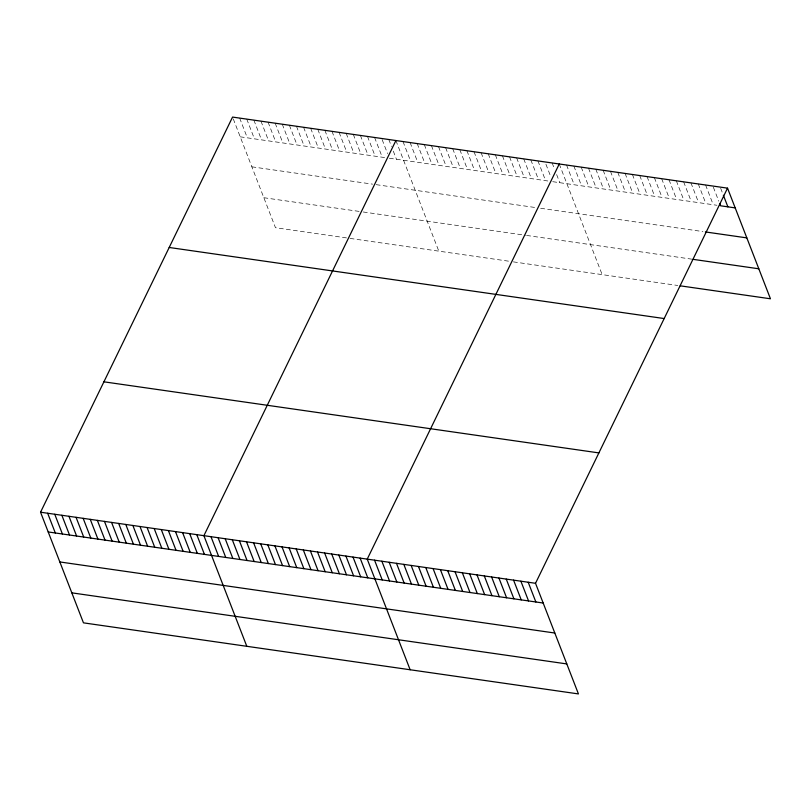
<?xml version="1.0" encoding="UTF-8"?>
<svg xmlns="http://www.w3.org/2000/svg" width="811" height="811" viewBox="0 0 811 811"><rect width="100%" height="100%" fill="white"/><g stroke="black" fill="none" stroke-linecap="round" stroke-linejoin="round"><path stroke-width="0.61" stroke-dasharray="4.05 3.04" d="M240.218 136.816L385.813 157.719M389.361 158.236L547.962 181.005M552.707 181.684L716.904 205.264M251.856 166.813L372.584 184.148M376.142 184.655L535.929 207.606M540.663 208.285L702.924 231.581M263.839 197.712L362.081 211.823M363.267 211.985L525.427 235.271M526.613 235.443L691.742 259.155M346.49 237.907L275.476 227.709L232.564 117.078M350.048 238.414L509.835 261.355M513.383 261.872L677.763 285.472M720.675 188.264L722.925 194.072M713.356 187.219L718.759 201.148M705.59 184.999L713.244 204.737M698.271 183.955L705.925 203.693M690.952 182.901L698.616 202.638M683.643 181.846L691.296 201.584M676.323 180.802L683.977 200.54M669.004 179.748L676.658 199.486M661.685 178.704L669.339 198.431M654.376 177.65L662.029 197.387M647.056 176.595L654.71 196.333M639.737 175.551L647.391 195.289M632.418 174.497L640.072 194.234M625.099 173.442L632.762 193.18M617.789 172.398L625.443 192.136M610.47 171.344L618.124 191.082M603.151 170.29L610.805 190.027M595.832 169.246L603.485 188.983M588.522 168.191L596.176 187.929M581.203 167.137L588.857 186.875M573.884 166.093L581.538 185.831M566.565 165.038L574.218 184.776M559.245 163.994L602.157 274.615M552.149 162.97L554.4 168.779M556.65 174.578L559.803 182.708M545.945 164.268L550.446 175.886M537.946 160.933L545.6 180.671M530.84 159.909L538.494 179.647M523.744 158.895L531.398 178.633M516.637 157.871L524.291 177.609M509.541 156.847L517.195 176.585M502.435 155.834L510.089 175.571M495.339 154.81L502.992 174.547M488.232 153.796L495.886 173.534M481.126 152.772L488.79 172.51M474.029 151.748L481.683 171.486M466.923 150.734L474.577 170.472M459.827 149.711L467.481 169.448M452.72 148.697L460.374 168.435M445.624 147.673L453.278 167.411M438.518 146.649L446.172 166.387M431.422 145.635L439.075 165.373M424.315 144.611L431.969 164.349M417.209 143.598L424.873 163.335M410.113 142.574L417.766 162.312M403.006 141.55L410.67 161.288M395.91 140.536L438.822 251.157M388.804 139.512L391.51 146.477M393.315 151.13L396.457 159.25M382.153 139.654L387.557 153.593M374.601 137.475L382.255 157.212M367.505 136.461L375.158 156.188M360.398 135.437L368.052 155.175M353.302 134.413L360.956 154.151M346.196 133.399L353.849 153.137M339.089 132.375L346.753 152.113M331.993 131.362L339.647 151.089M324.887 130.338L332.551 150.076M317.79 129.314L325.444 149.052M310.684 128.3L318.338 148.038M303.588 127.276L311.242 147.014M296.481 126.263L304.135 146M289.385 125.239L297.039 144.976M282.279 124.215L289.933 143.952M275.182 123.201L282.836 142.939M268.076 122.177L275.73 141.915M260.97 121.163L268.634 140.901M253.873 120.14L261.527 139.877M246.767 119.116L254.431 138.853M239.671 118.102L247.325 137.84"/><path stroke-width="1.22" d="M727.538 188.152L535.524 583.291L578.436 693.922L83.462 622.848L40.55 512.217L232.564 117.078L727.538 188.152L770.45 298.783L680.206 285.827M395.91 140.536L203.896 535.676L246.797 646.296M559.245 163.994L367.231 559.124L410.143 669.754M735.192 207.89L720.563 205.791L719.661 203.47M705.367 231.936L746.83 237.887M692.959 259.327L758.812 268.786M169.205 247.477L664.179 318.551M103.92 381.819L598.893 452.903M40.55 512.217L535.524 583.291M48.204 531.955L543.177 603.029M59.842 561.952L554.815 633.026M71.824 592.851L566.798 663.925M723.371 195.228L727.883 206.846M528.204 582.247L535.858 601.985M520.885 581.193L528.549 600.931M513.576 580.139L521.23 599.876M506.257 579.095L513.91 598.832M498.937 578.04L506.591 597.778M491.618 576.986L499.282 596.724M484.309 575.942L491.963 595.679M476.99 574.887L484.643 594.625M469.67 573.833L477.324 593.571M462.351 572.789L470.005 592.527M455.042 571.735L462.696 591.472M447.723 570.68L455.376 590.418M440.403 569.636L448.057 589.374M433.084 568.582L440.738 588.32M425.765 567.538L433.429 587.276M418.456 566.483L426.11 586.221M411.136 565.429L418.79 585.167M403.817 564.385L411.471 584.123M396.498 563.331L404.152 583.068M389.189 562.276L396.843 582.014M381.869 561.232L389.523 580.97M374.55 560.178L382.204 579.916M360.135 558.11L367.788 577.848M353.028 557.086L360.682 576.824M345.932 556.072L353.586 575.81M338.826 555.048L346.479 574.786M331.719 554.025L339.383 573.762M324.623 553.011L332.277 572.748M317.517 551.987L325.181 571.725M310.42 550.973L318.074 570.711M303.314 549.949L310.968 569.687M296.218 548.925L303.872 568.663M289.111 547.912L296.765 567.649M282.015 546.888L289.669 566.625M274.909 545.874L282.563 565.612M267.812 544.85L275.466 564.588M260.706 543.836L268.36 563.564M253.6 542.812L261.264 562.55M246.503 541.789L254.157 561.526M239.397 540.775L247.061 560.513M232.301 539.751L239.955 559.489M225.194 538.737L232.848 558.465M218.098 537.713L225.752 557.451M210.992 536.689L218.646 556.427M196.789 534.652L204.443 554.389M189.693 533.638L197.347 553.376M182.587 532.614L190.24 552.352M175.48 531.59L183.144 551.328M168.384 530.576L176.038 550.314M161.277 529.553L168.931 549.29M154.181 528.539L161.835 548.277M147.075 527.515L154.729 547.253M139.979 526.491L147.632 546.229M132.872 525.477L140.526 545.215M125.776 524.453L133.43 544.191M118.67 523.44L126.323 543.177M111.563 522.416L119.227 542.153M104.467 521.392L112.121 541.13M97.361 520.378L105.024 540.116M90.264 519.354L97.918 539.092M83.158 518.341L90.812 538.078M76.062 517.317L83.715 537.054M68.955 516.293L76.609 536.03M61.859 515.279L69.513 535.017M54.753 514.255L62.406 533.993M47.656 513.241L55.31 532.979"/></g></svg>
